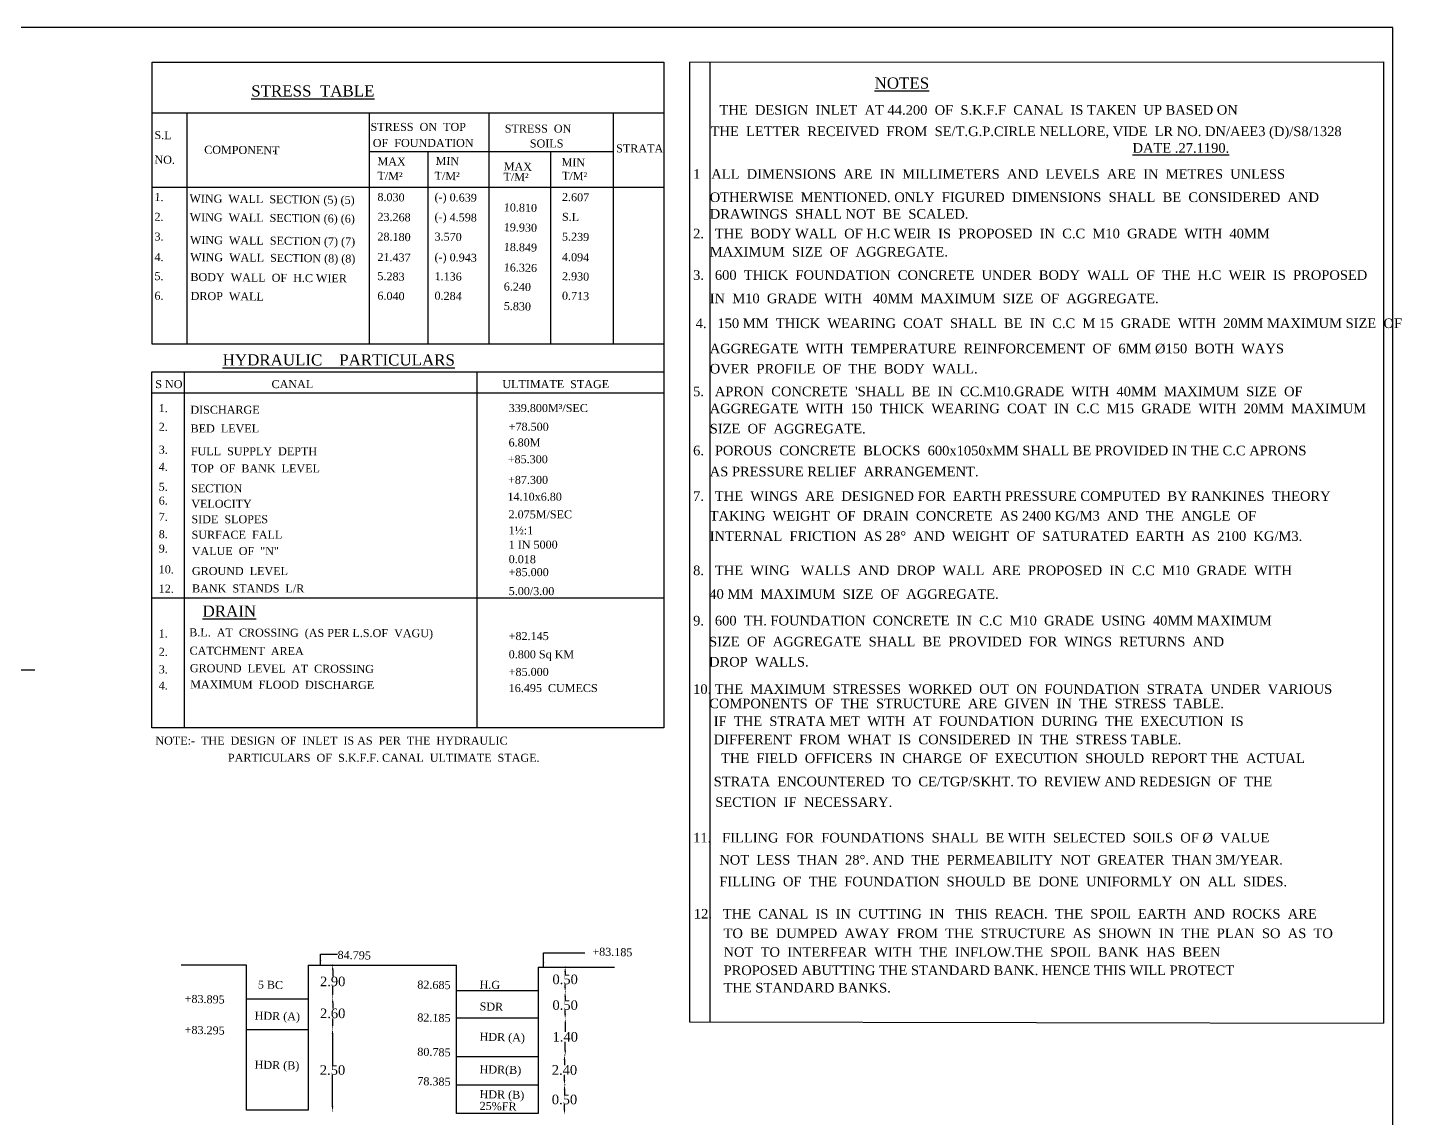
# Model space of a CAD drawing. Header units: millimetres. Extents: x 556 to 17486, y 324 to 11101.
# Drawn here: x 8902 to 17486, y 4284 to 11101 of the extents above; entities that cross this region are included whole.
import ezdxf

# ---------------------------------------------------------------- set-up
doc = ezdxf.new("R2010")
doc.units = ezdxf.units.MM
doc.header["$MEASUREMENT"] = 0
doc.linetypes.add('ACAD_ISO04W100', pattern=[30, 24, -3, 0, -3])
for name, color, linetype in [('DIM', 5, 'Continuous'), ('DWG.LINE', 10, 'Continuous'), ('RAILING', 4, 'Continuous'), ('TEXT', 7, 'Continuous')]:
    doc.layers.add(name, color=color, linetype=linetype)
doc.layers.add('TITLE', color=7, linetype='Continuous', lineweight=30)
doc.styles.get("Standard").update_dxf_attribs({"font": 'TIMES.TTF', "height": 60})
doc.dimstyles.get("Standard").update_dxf_attribs({"dimtxt": 60, "dimasz": 30, "dimexe": 0.18, "dimexo": 0.0625, "dimgap": 0.09, "dimtad": 0, "dimtih": 1, "dimtoh": 1, "dimdec": 0, "dimzin": 0, "dimdsep": 46, "dimtxsty": 'Standard', "dimcen": 300, "dimclre": 256, "dimclrt": 4, "dimadec": 0, "dimazin": 0, "dimtfac": 1, "dimtdec": 0, "dimtofl": 0, "dimtmove": 0, "dimatfit": 3, "dimfxl": 5, "dimfxlon": 1, "dimtolj": 1, "dimtzin": 0, "dimarcsym": 0})

# ---------------------------------------------------------------- blocks, each defined once
blk = doc.blocks.new('*D81')
at = {"layer": 'Defpoints', "color": 0, "ltscale": 0.2}
for p in [(10809.6, 5242.4), (10808.7, 5037.8), (10809.6, 5037.8)]:
    blk.add_point(p, dxfattribs=at)
at = {"layer": 'DIM', "lineweight": -2, "ltscale": 0.2}
for p, q in [((10809.5, 5242.4), (10808.5, 5242.4)), ((10809.5, 5037.8), (10808.5, 5037.8))]:
    blk.add_line(p, q, dxfattribs=at)
at = {"layer": 'DIM', "color": 0, "lineweight": -2, "ltscale": 0.2}
for p, q in [((10808.7, 5212.4), (10808.7, 5170.8)), ((10808.7, 5067.8), (10808.7, 5109.4))]:
    blk.add_line(p, q, dxfattribs=at)
at = {"layer": 'DIM', "color": 0, "ltscale": 0.2}
for points in [[(10803.7, 5212.4), (10813.7, 5212.4), (10808.7, 5242.4)], [(10803.7, 5067.8), (10813.7, 5067.8), (10808.7, 5037.8)]]:
    blk.add_solid(points, dxfattribs=at)
at = {"layer": 'DIM', "color": 4, "ltscale": 0.2, "insert": (10808.7, 5140.1), "char_height": 60, "attachment_point": 5}
blk.add_mtext('\\A1;2.90', dxfattribs=at)
blk = doc.blocks.new('*D82')
at = {"layer": 'Defpoints', "color": 0, "ltscale": 0.2}
for p in [(10808.5, 5037.8), (10808.5, 4843.5), (10808.7, 4843.5)]:
    blk.add_point(p, dxfattribs=at)
at = {"layer": 'DIM', "lineweight": -2, "ltscale": 0.2}
for p, q in [((10808.6, 5037.8), (10808.9, 5037.8)), ((10808.6, 4843.5), (10808.9, 4843.5))]:
    blk.add_line(p, q, dxfattribs=at)
at = {"layer": 'DIM', "color": 0, "lineweight": -2, "ltscale": 0.2}
for p, q in [((10808.7, 5007.8), (10808.7, 4971.3)), ((10808.7, 4873.5), (10808.7, 4910))]:
    blk.add_line(p, q, dxfattribs=at)
at = {"layer": 'DIM', "color": 0, "ltscale": 0.2}
for points in [[(10803.7, 5007.8), (10813.7, 5007.8), (10808.7, 5037.8)], [(10803.7, 4873.5), (10813.7, 4873.5), (10808.7, 4843.5)]]:
    blk.add_solid(points, dxfattribs=at)
at = {"layer": 'DIM', "color": 4, "ltscale": 0.2, "insert": (10808.7, 4940.7), "char_height": 60, "attachment_point": 5}
blk.add_mtext('\\A1;2.60', dxfattribs=at)
blk = doc.blocks.new('*D83')
at = {"layer": 'Defpoints', "color": 0, "ltscale": 0.2}
for p in [(10808.9, 4843.5), (10807.7, 4329.7), (10808.9, 4329.7)]:
    blk.add_point(p, dxfattribs=at)
at = {"layer": 'DIM', "lineweight": -2, "ltscale": 0.2}
for p, q in [((10808.8, 4843.5), (10807.5, 4843.5)), ((10808.8, 4329.7), (10807.5, 4329.7))]:
    blk.add_line(p, q, dxfattribs=at)
at = {"layer": 'DIM', "color": 0, "lineweight": -2, "ltscale": 0.2}
for p, q in [((10807.7, 4813.5), (10807.7, 4617.3)), ((10807.7, 4359.7), (10807.7, 4555.9))]:
    blk.add_line(p, q, dxfattribs=at)
at = {"layer": 'DIM', "color": 0, "ltscale": 0.2}
for points in [[(10802.7, 4813.5), (10812.7, 4813.5), (10807.7, 4843.5)], [(10802.7, 4359.7), (10812.7, 4359.7), (10807.7, 4329.7)]]:
    blk.add_solid(points, dxfattribs=at)
at = {"layer": 'DIM', "color": 4, "ltscale": 0.2, "insert": (10807.7, 4586.6), "char_height": 60, "attachment_point": 5}
blk.add_mtext('\\A1;2.50', dxfattribs=at)
blk = doc.blocks.new('*D84')
at = {"layer": 'Defpoints', "color": 0, "ltscale": 0.2}
for p in [(12262.4, 5230.2), (12261, 5075.8), (12262.4, 5075.8)]:
    blk.add_point(p, dxfattribs=at)
at = {"layer": 'DIM', "lineweight": -2, "ltscale": 0.2}
for p, q in [((12262.3, 5230.2), (12260.8, 5230.2)), ((12262.3, 5075.8), (12260.8, 5075.8))]:
    blk.add_line(p, q, dxfattribs=at)
at = {"layer": 'DIM', "color": 0, "lineweight": -2, "ltscale": 0.2}
for p, q in [((12261, 5200.2), (12261, 5183.7)), ((12261, 5105.8), (12261, 5122.3))]:
    blk.add_line(p, q, dxfattribs=at)
at = {"layer": 'DIM', "color": 0, "ltscale": 0.2}
for points in [[(12256, 5200.2), (12266, 5200.2), (12261, 5230.2)], [(12256, 5105.8), (12266, 5105.8), (12261, 5075.8)]]:
    blk.add_solid(points, dxfattribs=at)
at = {"layer": 'DIM', "color": 4, "ltscale": 0.2, "insert": (12261, 5153), "char_height": 60, "attachment_point": 5}
blk.add_mtext('\\A1;0.50', dxfattribs=at)
blk = doc.blocks.new('*D85')
at = {"layer": 'Defpoints', "color": 0, "ltscale": 0.2}
for p in [(12260.8, 5075.8), (12260.8, 4908.6), (12261, 4908.6)]:
    blk.add_point(p, dxfattribs=at)
at = {"layer": 'DIM', "lineweight": -2, "ltscale": 0.2}
for p, q in [((12260.9, 5075.8), (12261.2, 5075.8)), ((12260.9, 4908.6), (12261.2, 4908.6))]:
    blk.add_line(p, q, dxfattribs=at)
at = {"layer": 'DIM', "color": 0, "lineweight": -2, "ltscale": 0.2}
for p, q in [((12261, 5045.8), (12261, 5022.9)), ((12261, 4938.6), (12261, 4961.5))]:
    blk.add_line(p, q, dxfattribs=at)
at = {"layer": 'DIM', "color": 0, "ltscale": 0.2}
for points in [[(12256, 5045.8), (12266, 5045.8), (12261, 5075.8)], [(12256, 4938.6), (12266, 4938.6), (12261, 4908.6)]]:
    blk.add_solid(points, dxfattribs=at)
at = {"layer": 'DIM', "color": 4, "ltscale": 0.2, "insert": (12261, 4992.2), "char_height": 60, "attachment_point": 5}
blk.add_mtext('\\A1;0.50', dxfattribs=at)
blk = doc.blocks.new('*D86')
at = {"layer": 'Defpoints', "color": 0, "ltscale": 0.2}
for p in [(12260.9, 4908.6), (12260.9, 4680), (12261.7, 4680)]:
    blk.add_point(p, dxfattribs=at)
at = {"layer": 'DIM', "lineweight": -2, "ltscale": 0.2}
for p, q in [((12261, 4908.6), (12261.9, 4908.6)), ((12261, 4680), (12261.9, 4680))]:
    blk.add_line(p, q, dxfattribs=at)
at = {"layer": 'DIM', "color": 0, "lineweight": -2, "ltscale": 0.2}
for p, q in [((12261.7, 4878.6), (12261.7, 4825)), ((12261.7, 4710), (12261.7, 4763.6))]:
    blk.add_line(p, q, dxfattribs=at)
at = {"layer": 'DIM', "color": 0, "ltscale": 0.2}
for points in [[(12256.7, 4878.6), (12266.7, 4878.6), (12261.7, 4908.6)], [(12256.7, 4710), (12266.7, 4710), (12261.7, 4680)]]:
    blk.add_solid(points, dxfattribs=at)
at = {"layer": 'DIM', "color": 4, "ltscale": 0.2, "insert": (12261.7, 4794.3), "char_height": 60, "attachment_point": 5}
blk.add_mtext('\\A1;1.40', dxfattribs=at)
blk = doc.blocks.new('*D87')
at = {"layer": 'Defpoints', "color": 0, "ltscale": 0.2}
for p in [(12261.7, 4680), (12256.7, 4494.7), (12261.7, 4494.7)]:
    blk.add_point(p, dxfattribs=at)
at = {"layer": 'DIM', "lineweight": -2, "ltscale": 0.2}
for p, q in [((12261.7, 4680), (12256.5, 4680)), ((12261.7, 4494.7), (12256.5, 4494.7))]:
    blk.add_line(p, q, dxfattribs=at)
at = {"layer": 'DIM', "color": 0, "lineweight": -2, "ltscale": 0.2}
for p, q in [((12256.7, 4650), (12256.7, 4618)), ((12256.7, 4524.7), (12256.7, 4556.7))]:
    blk.add_line(p, q, dxfattribs=at)
at = {"layer": 'DIM', "color": 0, "ltscale": 0.2}
for points in [[(12251.7, 4650), (12261.7, 4650), (12256.7, 4680)], [(12251.7, 4524.7), (12261.7, 4524.7), (12256.7, 4494.7)]]:
    blk.add_solid(points, dxfattribs=at)
at = {"layer": 'DIM', "color": 4, "ltscale": 0.2, "insert": (12256.7, 4587.4), "char_height": 60, "attachment_point": 5}
blk.add_mtext('\\A1;2.40', dxfattribs=at)
blk = doc.blocks.new('*D88')
at = {"layer": 'Defpoints', "color": 0, "ltscale": 0.2}
for p in [(12256.5, 4494.7), (12256.5, 4310.6), (12256.9, 4310.6)]:
    blk.add_point(p, dxfattribs=at)
at = {"layer": 'DIM', "lineweight": -2, "ltscale": 0.2}
for p, q in [((12256.6, 4494.7), (12257.1, 4494.7)), ((12256.6, 4310.6), (12257.1, 4310.6))]:
    blk.add_line(p, q, dxfattribs=at)
at = {"layer": 'DIM', "color": 0, "lineweight": -2, "ltscale": 0.2}
for p, q in [((12256.9, 4464.7), (12256.9, 4433.3)), ((12256.9, 4340.6), (12256.9, 4371.9))]:
    blk.add_line(p, q, dxfattribs=at)
at = {"layer": 'DIM', "color": 0, "ltscale": 0.2}
for points in [[(12251.9, 4464.7), (12261.9, 4464.7), (12256.9, 4494.7)], [(12251.9, 4340.6), (12261.9, 4340.6), (12256.9, 4310.6)]]:
    blk.add_solid(points, dxfattribs=at)
at = {"layer": 'DIM', "color": 4, "ltscale": 0.2, "insert": (12256.9, 4402.6), "char_height": 60, "attachment_point": 5}
blk.add_mtext('\\A1;0.50', dxfattribs=at)

msp = doc.modelspace()

# ---------------------------------------------------------------- linework, layer by layer
at = {"layer": 'DIM', "ltscale": 0.2}
msp.add_line((10437.7, 10327.2), (10442.7, 10327.3), dxfattribs=at)
at = {"layer": 'DWG.LINE', "linetype": 'ByBlock', "ltscale": 0.2}
msp.add_line((8117.4, 7087.9), (8948.1, 7087.9), dxfattribs=at)
at = {"layer": 'DWG.LINE', "ltscale": 0.2}
for p, q in [((10269.6, 5242.4), (9862.7, 5242.4)), ((10655.3, 5242.4), (11582.5, 5242.4)), ((12091.6, 5230.2), (12569.1, 5230.2)), ((11582.5, 5084.5), (12091.6, 5084.5)), ((10269.6, 5032.5), (10655.3, 5032.5)), ((11582.5, 4913.3), (12091.6, 4913.3)), ((10269.6, 4840.9), (10655.3, 4840.9)), ((11582.5, 4670.8), (12091.6, 4670.8)), ((11582.5, 4494.9), (12091.6, 4494.9))]:
    msp.add_line(p, q, dxfattribs=at)
for points in [[(10655.3, 5242.4), (10655.3, 4336.4), (10269.6, 4336.4), (10269.6, 5242.4)], [(12091.6, 5230.2), (12091.6, 4316.3), (11582.5, 4316.3), (11582.5, 5242.4)]]:
    msp.add_lwpolyline(points, dxfattribs=at)
at = {"layer": 'RAILING', "ltscale": 0.2}
msp.add_line((17374.2, 10886.6), (17374.2, 4879.2), dxfattribs=at)
at = {"layer": 'TITLE', "ltscale": 0.2}
for p, q in [((12878.4, 10883.9), (12878.4, 6724.4)), ((13036.9, 10883.9), (17374.2, 10886.6)), ((13036.9, 10839.3), (13036.9, 4887.6)), ((13164.2, 10883.9), (13164.2, 4887.6)), ((9680.2, 10567.6), (12878.4, 10567.6)), ((9896.6, 10567.6), (9896.6, 9122.4)), ((11035.6, 10567.6), (11035.6, 9122.4)), ((11786, 9122.4), (11786, 10567.6)), ((12561.6, 10567.6), (12561.6, 9122.4)), ((11035.6, 10326.5), (12561.6, 10326.5)), ((11404.8, 9122.4), (11404.8, 10326.5)), ((12170.4, 10326.5), (12170.4, 9122.4)), ((9680.2, 10102.8), (12878.4, 10102.8)), ((9679.7, 6724.4), (9679.7, 8948.5)), ((9679.7, 8948.5), (12878.4, 8948.5)), ((9882.2, 6724.4), (9882.2, 8948.5)), ((11711.6, 6724.4), (11711.6, 8948.5)), ((9679.7, 7538.3), (12878.4, 7538.3)), ((12878.4, 6724.4), (9679.7, 6724.4)), ((13036.9, 4887.6), (17374.2, 4879.2))]:
    msp.add_line(p, q, dxfattribs=at)
msp.add_lwpolyline([(17431.1, 11100.7), (555.6, 11100.7), (555.6, 324.2), (17431.1, 324.2)], close=True, dxfattribs=at)
for points in [[(12878.4, 9122.4), (9680.2, 9122.4), (9680.2, 10883.9), (12878.4, 10883.9)], [(13036.9, 10883.9), (13036.9, 9122.4)], [(9679.7, 8818.5), (12878.4, 8818.5)]]:
    msp.add_lwpolyline(points, dxfattribs=at)

# ---------------------------------------------------------------- texts
at = {"layer": 'TEXT', "linetype": 'ACAD_ISO04W100', "ltscale": 0.2}
for s, height, p in [('%%USTRESS  TABLE', 70, (10299.9, 10669.3)), ('%%UNOTES', 70, (14194.1, 10718.3)), ('THE  DESIGN  INLET  AT 44.200  OF  S.K.F.F  CANAL  IS TAKEN  UP BASED ON', 60, (13225.4, 10555.6)), ('THE  LETTER  RECEIVED  FROM  SE/T.G.P.CIRLE NELLORE, VIDE  LR NO. DN/AEE3 (D)/S8/1328', 60, (13169.8, 10422.1)), ('%%UDATE .27.1190.', 60, (15805.4, 10318)), ('1   ALL  DIMENSIONS  ARE  IN  MILLIMETERS  AND  LEVELS  ARE  IN  METRES  UNLESS', 60, (13060.3, 10155.3)), ('OTHERWISE  MENTIONED. ONLY  FIGURED  DIMENSIONS  SHALL  BE  CONSIDERED  AND', 60, (13164.2, 10010.1)), ('DRAWINGS  SHALL NOT  BE  SCALED.', 60, (13164.2, 9905.8)), ('2.   THE  BODY WALL  OF H.C WEIR  IS  PROPOSED  IN  C.C  M10  GRADE  WITH  40MM', 60, (13060.3, 9783.4)), ('MAXIMUM  SIZE  OF  AGGREGATE.', 60, (13164.2, 9669.8)), ('3.   600  THICK  FOUNDATION  CONCRETE  UNDER  BODY  WALL  OF  THE  H.C  WEIR  IS  PROPOSED', 60, (13060.3, 9523.9)), ('IN  M10  GRADE  WITH   40MM  MAXIMUM  SIZE  OF  AGGREGATE.', 60, (13164.2, 9378)), ('4.   150 MM  THICK  WEARING  COAT  SHALL  BE  IN  C.C  M 15  GRADE  WITH  20MM MAXIMUM SIZE  OF', 60, (13076.2, 9222.8)), ('AGGREGATE  WITH  TEMPERATURE  REINFORCEMENT  OF  6MM %%C150  BOTH  WAYS', 60, (13164.2, 9065.1)), ('%%UHYDRAULIC    PARTICULARS', 70, (10121.3, 8989)), ('OVER  PROFILE  OF  THE  BODY  WALL.', 60, (13164.2, 8938.9)), ("5.   APRON  CONCRETE  'SHALL  BE  IN  CC.M10.GRADE  WITH  40MM  MAXIMUM  SIZE  OF", 60, (13060.3, 8796.9)), ('AGGREGATE  WITH  150  THICK  WEARING  COAT  IN  C.C  M15  GRADE  WITH  20MM  MAXIMUM', 60, (13164.2, 8690.5)), ('SIZE  OF  AGGREGATE.', 60, (13164.2, 8564.4)), ('6.   POROUS  CONCRETE  BLOCKS  600x1050xMM SHALL BE PROVIDED IN THE C.C APRONS', 60, (13060.3, 8427.8)), ('AS PRESSURE RELIEF  ARRANGEMENT.', 60, (13164.2, 8296.4)), ('7.   THE  WINGS  ARE  DESIGNED FOR  EARTH PRESSURE COMPUTED  BY RANKINES  THEORY', 60, (13060.3, 8143.2)), ('TAKING  WEIGHT  OF  DRAIN  CONCRETE  AS 2400 KG/M3  AND  THE  ANGLE  OF', 60, (13164.2, 8019.8)), ('INTERNAL  FRICTION  AS 28%%D  AND  WEIGHT  OF  SATURATED  EARTH  AS  2100  KG/M3.', 60, (13164.2, 7892.9)), ('8.   THE  WING   WALLS  AND  DROP  WALL  ARE  PROPOSED  IN  C.C  M10  GRADE  WITH', 60, (13060.3, 7679)), ('40 MM  MAXIMUM  SIZE  OF  AGGREGATE.', 60, (13161.4, 7531)), ('%%UDRAIN', 70, (9995.7, 7419.3)), ('9.   600  TH. FOUNDATION  CONCRETE  IN  C.C  M10  GRADE  USING  40MM MAXIMUM', 60, (13060.3, 7365)), ('SIZE  OF  AGGREGATE  SHALL  BE  PROVIDED  FOR  WINGS  RETURNS  AND', 60, (13160, 7234)), ('DROP  WALLS.', 60, (13160, 7107.9)), ('10. THE  MAXIMUM  STRESSES  WORKED  OUT  ON  FOUNDATION  STRATA  UNDER  VARIOUS', 60, (13060.3, 6937.4)), ('COMPONENTS  OF  THE  STRUCTURE  ARE  GIVEN  IN  THE  STRESS  TABLE.', 60, (13161.2, 6847.6)), ('IF  THE  STRATA MET  WITH  AT  FOUNDATION  DURING  THE  EXECUTION  IS', 60, (13189.2, 6736.5)), ('DIFFERENT  FROM  WHAT  IS  CONSIDERED  IN  THE  STRESS TABLE.', 60, (13189.2, 6622.5)), ('  THE  FIELD  OFFICERS  IN  CHARGE  OF  EXECUTION  SHOULD  REPORT THE  ACTUAL', 60, (13189.2, 6505)), ('STRATA  ENCOUNTERED  TO  CE/TGP/SKHT. TO  REVIEW AND REDESIGN  OF  THE', 60, (13189.2, 6359.8)), ('SECTION  IF  NECESSARY.', 60, (13198.7, 6231.3)), ('11.   FILLING  FOR  FOUNDATIONS  SHALL  BE WITH  SELECTED  SOILS  OF %%C  VALUE', 60, (13060.3, 6008.9)), ('NOT  LESS  THAN  28%%D. AND  THE  PERMEABILITY  NOT  GREATER  THAN 3M/YEAR.', 60, (13224.1, 5870.6)), ('FILLING  OF  THE  FOUNDATION  SHOULD  BE  DONE  UNIFORMLY  ON  ALL  SIDES.', 60, (13224.1, 5734.8)), ('12.   THE  CANAL  IS  IN  CUTTING  IN   THIS  REACH.  THE  SPOIL  EARTH  AND  ROCKS  ARE', 60, (13064.8, 5533.7)), ('TO  BE  DUMPED  AWAY  FROM  THE  STRUCTURE  AS  SHOWN  IN  THE  PLAN  SO  AS  TO', 60, (13250.6, 5411.4)), ('NOT  TO  INTERFEAR  WITH  THE  INFLOW.THE  SPOIL  BANK  HAS  BEEN', 60, (13250.6, 5294.5)), ('PROPOSED ABUTTING THE STANDARD BANK. HENCE THIS WILL PROTECT', 60, (13250.6, 5180.5)), ('THE STANDARD BANKS.', 60, (13250.6, 5071.7))]:
    msp.add_text(s, height=height, dxfattribs=at).set_placement(p)
at = {"layer": 'TEXT', "linetype": 'ByBlock', "ltscale": 0.2}
for s, p in [('STRESS  ON  TOP', (11045.3, 10454.5)), ('STRESS  ON', (11884, 10443.9)), ('OF  FOUNDATION', (11059.3, 10354.2)), ('SOILS', (12040.4, 10350.9)), ('STRATA', (12579.8, 10320.2)), ('S NO', (9700.5, 8847.5)), ('CANAL', (10427, 8847.5)), ('ULTIMATE  STAGE', (11868.8, 8847.5)), ('DISCHARGE', (9920, 8687.5)), ('339.800M³/SEC', (11908.2, 8698.1)), ('BED  LEVEL', (9921.1, 8570.5)), ('+78.500', (11908.2, 8581.2)), ('6.80M', (11907.5, 8483)), ('FULL  SUPPLY  DEPTH', (9922.4, 8428)), ('+85.300', (11902.3, 8378.2)), ('TOP  OF  BANK  LEVEL', (9923.4, 8321)), ('SECTION', (9924.6, 8196.7)), ('+87.300', (11904, 8249.2)), ('14.10x6.80', (11900.6, 8144.1)), ('VELOCITY', (9925.5, 8099.9)), ('2.075M/SEC', (11907.5, 8033.9)), ('SIDE  SLOPES', (9926.4, 8003.2)), ('1½:1', (11908.2, 7934)), ('SURFACE  FALL', (9927.3, 7906.5)), ('VALUE  OF  "N"', (9928.2, 7804.8)), ('1 IN 5000', (11908.2, 7844.7)), ('GROUND  LEVEL', (9929.4, 7679.6)), ('0.018', (11908.2, 7753.6)), ('+85.000', (11908.2, 7672.9)), ('BANK  STANDS  L/R', (9930.4, 7571.1)), ('5.00/3.00', (11908.2, 7554.4)), ('+82.145', (11908.2, 7273.4)), ('0.800 Sq KM', (11908.2, 7159.3)), ('+85.000', (11908.2, 7049.5)), ('16.495  CUMECS', (11908.2, 6948.6)), ('NOTE:-  THE  DESIGN  OF  INLET  IS AS  PER  THE  HYDRAULIC', (9701.2, 6620.2)), ('PARTICULARS  OF  S.K.F.F. CANAL  ULTIMATE  STAGE.', (10154.2, 6513.1))]:
    msp.add_text(s, height=50, dxfattribs=at).set_placement(p)
for s, rotation, p in [('S.L', 358.76648, (9694.9, 10404)), ('NO.', 358.76648, (9694.9, 10251.1)), ('COMPONENT', 359.51699, (10005.9, 10312.3)), ('MAX', 358.76648, (11088.3, 10240.6)), ('MIN', 358.76648, (11451.3, 10242.6)), ('MAX', 358.76648, (11877.2, 10208.5)), ('MIN', 358.76648, (12238.1, 10234.8)), ('T/M²', 358.76648, (11087.7, 10149.4)), ('T/M²', 358.76648, (11444.5, 10149.4)), ('T/M²', 358.76648, (11875.2, 10143.2)), ('T/M²', 358.76648, (12240.6, 10149.4)), ('1.', 358.76648, (9694.9, 10017)), ('WING  WALL  SECTION (5) (5)', 359.45596, (9913.9, 10007.8)), ('8.030', 358.76648, (11087.7, 10017)), ('(-) 0.639', 358.76648, (11444.5, 10017)), ('2.607', 358.76648, (12240.6, 10017)), ('10.810', 358.76648, (11877.2, 9952.2)), ('2.', 358.76648, (9694.9, 9893.2)), ('WING  WALL  SECTION (6) (6)', 359.45596, (9915.3, 9890.9)), ('23.268', 358.76648, (11087.7, 9893.2)), ('(-) 4.598', 358.76648, (11444.5, 9893.2)), ('19.930', 358.76648, (11877.2, 9828.4)), ('S.L', 358.76648, (12240.6, 9893.2)), ('3.', 358.76648, (9694.9, 9769.7)), ('WING  WALL  SECTION (7) (7)', 359.45596, (9917, 9748.3)), ('28.180', 358.76648, (11087.7, 9769.7)), ('3.570', 358.76648, (11444.5, 9769.7)), ('5.239', 358.76648, (12240.6, 9769.7)), ('18.849', 358.76648, (11877.2, 9704.9)), ('4.', 358.76648, (9694.9, 9642.2)), ('WING  WALL  SECTION (8) (8)', 359.45596, (9918.3, 9641.3)), ('21.437', 358.76648, (11087.7, 9642.2)), ('(-) 0.943', 358.76648, (11444.5, 9642.2)), ('16.326', 358.76648, (11877.2, 9577.4)), ('4.094', 358.76648, (12240.6, 9642.2)), ('5.', 358.76648, (9694.9, 9522.4)), ('BODY  WALL  OF  H.C WIER', 359.45596, (9919.8, 9517)), ('5.283', 358.76648, (11087.7, 9522.4)), ('1.136', 358.76648, (11444.5, 9522.4)), ('2.930', 358.76648, (12240.6, 9522.4)), ('6.', 358.76648, (9694.9, 9400.3)), ('DROP  WALL', 359.45596, (9921.2, 9398.7)), ('6.040', 358.76648, (11087.7, 9400.3)), ('0.284', 358.76648, (11444.5, 9400.3)), ('6.240', 358.76648, (11877.2, 9457.6)), ('0.713', 358.76648, (12240.6, 9400.3)), ('5.830', 358.76648, (11877.2, 9335.5)), ('1.', 358.76648, (9721.4, 8698.1)), ('2.', 358.76648, (9721.4, 8581.2)), ('3.', 358.76648, (9721.4, 8438.6)), ('4.', 358.76648, (9721.4, 8331.6)), ('5.', 358.76648, (9721.4, 8207.3)), ('6.', 358.76648, (9721.4, 8120.3)), ('7.', 358.76648, (9721.4, 8018.7)), ('8.', 358.76648, (9721.4, 7910.5)), ('9.', 358.76648, (9721.4, 7820.3)), ('10.', 358.76648, (9721.4, 7691.3)), ('12.', 358.76648, (9721.4, 7570.6)), ('1.', 358.76648, (9721.4, 7289.7)), ('B.L.  AT  CROSSING  (AS PER L.S.OF  VAGU)', 359.76917, (9912.5, 7296.7)), ('2.', 358.76648, (9721.4, 7175.5)), ('CATCHMENT  AREA', 359.76917, (9914.5, 7182.5)), ('3.', 358.76648, (9721.4, 7065.8)), ('GROUND  LEVEL  AT  CROSSING', 359.76917, (9916.4, 7072.8)), ('4.', 358.76648, (9721.4, 6964.8)), ('MAXIMUM  FLOOD  DISCHARGE', 359.76917, (9918.2, 6971.9)), ('84.795', 358.76648, (10839, 5282)), ('+83.185', 358.76648, (12430.5, 5302.7)), ('5 BC', 358.76648, (10340.6, 5096.5)), ('82.685', 358.76648, (11336.9, 5096.5)), ('H.G', 358.76648, (11726.1, 5096.5)), ('+83.895', 358.76648, (9883.4, 5007.8)), ('SDR', 358.76648, (11726.1, 4960.2)), ('HDR (A)', 358.76648, (10320.9, 4902.7)), ('82.185', 358.76648, (11336.9, 4890.9)), ('+83.295', 358.76648, (9883.4, 4813.9)), ('HDR (A)', 358.76648, (11726.1, 4770.8)), ('80.785', 358.76648, (11336.9, 4676.7)), ('HDR (B)', 358.76648, (10320.9, 4596.2)), ('HDR(B)', 358.76648, (11726.1, 4567.3)), ('78.385', 358.76648, (11336.9, 4493.5)), ('HDR (B)', 358.76648, (11726.1, 4412)), ('25%%%FR', 358.76648, (11726.1, 4338.7))]:
    msp.add_text(s, height=50, rotation=rotation, dxfattribs=at).set_placement(p)

# ---------------------------------------------------------------- dimensions: what is measured, and where the dimension line sits
at = {"layer": 'DIM', "ltscale": 0.2}
for p1, p2, distance, text, picture, middle in [((10809.6, 5242.4), (10809.6, 5037.8), -0.9, '2.90', '*D81', (10808.7, 5140.1)), ((12262.4, 5230.2), (12262.4, 5075.8), -1.4, '0.50', '*D84', (12261, 5153)), ((12260.8, 5075.8), (12260.8, 4908.6), 0.2, '0.50', '*D85', (12261, 4992.2)), ((10808.5, 5037.8), (10808.5, 4843.5), 0.2, '2.60', '*D82', (10808.7, 4940.7)), ((12260.9, 4908.6), (12260.9, 4680), 0.8, '1.40', '*D86', (12261.7, 4794.3)), ((10808.9, 4843.5), (10808.9, 4329.7), -1.2, '2.50', '*D83', (10807.7, 4586.6)), ((12261.7, 4680), (12261.7, 4494.7), -5, '2.40', '*D87', (12256.7, 4587.4)), ((12256.5, 4494.7), (12256.5, 4310.6), 0.3, '0.50', '*D88', (12256.9, 4402.6))]:
    dim = msp.add_aligned_dim(p1=p1, p2=p2, distance=distance, text=text, dimstyle='Standard', dxfattribs=at)
    dim.commit()
    dim.dimension.update_dxf_attribs({"geometry": picture, "text_midpoint": middle})

# ---------------------------------------------------------------- leaders
for points in [[(10732.4, 5242.4), (10732.4, 5311.7), (10837.9, 5311.7)], [(12125.8, 5230.2), (12125.8, 5318.5), (12383.7, 5318.5)]]:
    msp.add_leader(points, dimstyle='Standard', override={"dimgap": 0.09, "dimtad": 0}, dxfattribs=at)

doc.saveas('drawing.dxf')
